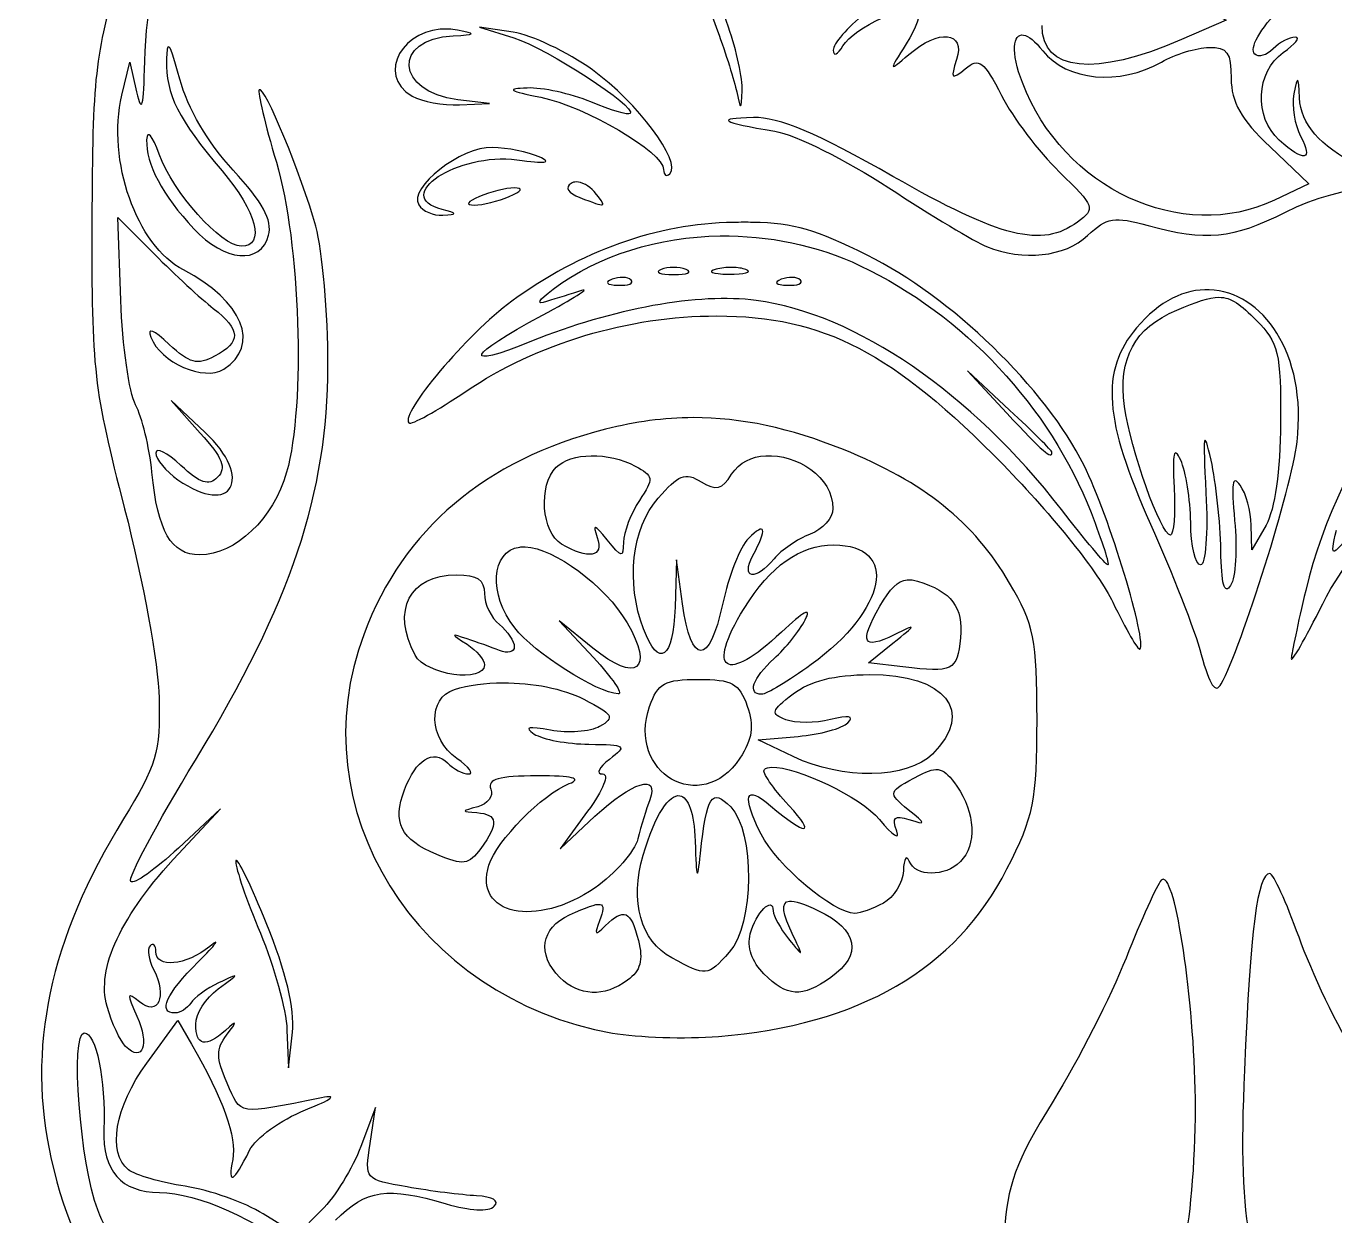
# Model space of a CAD drawing. Extents: x 66.6 to 134, y 115.4 to 211.9.
# Drawn here: x 66.56 to 103.66, y 154.36 to 188.08 of the extents above; entities that cross this region are included whole.
import ezdxf

# ---------------------------------------------------------------- set-up
doc = ezdxf.new("R2010")
doc.units = 0
doc.layers.add('Layer_1', color=7, linetype='CONTINUOUS')

msp = doc.modelspace()

# ---------------------------------------------------------------- linework, layer by layer
at = {"layer": 'Layer_1', "color": 7}
for points in [[(99.731381, 188.673521), (100.578048, 188.245777), (99.308048, 187.697317)], [(78.533295, 187.997178), (78.533295, 187.997178)], [(79.411932, 188.048992), (80.384825, 187.745273)], [(80.366085, 187.908434), (79.411932, 188.048992), (79.411932, 188.048992)], [(94.833282, 187.826855), (94.833282, 187.826855)], [(70.593037, 187.491716), (70.593037, 187.491716)], [(69.277286, 186.123598), (69.498876, 187.062868), (69.694558, 186.216201)], [(78.847487, 185.846888), (79.694154, 185.883269), (78.797878, 185.995715)], [(79.780144, 184.644136), (79.780144, 184.644136)], [(101.819936, 184.65902), (102.919609, 183.612261), (101.951124, 183.150342)], [(82.153675, 183.664077), (82.153675, 183.664077)], [(80.399709, 183.495404), (80.399709, 183.495404)], [(69.24697, 180.313789), (69.164841, 182.655352), (70.201124, 181.613555)], [(87.155954, 182.518099), (87.155954, 182.518099)], [(86.236528, 182.132798), (86.236528, 182.132798)], [(84.915265, 181.240934), (84.915265, 181.240934)], [(86.574424, 181.241484), (86.574424, 181.241484)], [(83.480453, 180.960365), (83.480453, 180.960365)], [(88.278231, 180.960365), (88.278231, 180.960365)], [(100.097937, 180.608688), (100.097937, 180.608688)], [(100.370239, 180.394267), (100.370239, 180.394267)], [(93.24082, 178.313979), (94.355928, 177.114534)], [(94.440265, 177.19832), (93.24082, 178.313979), (93.24082, 178.313979)], [(70.67572, 177.467312), (71.499786, 176.548436)], [(71.626566, 176.575448), (70.67572, 177.467312), (70.67572, 177.467312)], [(85.468133, 176.983346), (85.468133, 176.983346)], [(82.580869, 175.902966), (82.580869, 175.902966)], [(87.528575, 175.904066), (87.528575, 175.904066)], [(101.707487, 173.939534), (101.303997, 173.233979), (101.289666, 173.939534)], [(80.70839, 173.323277), (80.70839, 173.323277)], [(89.458933, 173.37509), (89.458933, 173.37509)], [(85.168825, 171.703807), (84.999601, 172.951757), (84.957158, 171.611201)], [(78.7626, 172.528423), (78.7626, 172.528423)], [(91.53536, 172.386762), (91.53536, 172.386762)], [(82.627171, 170.449241), (81.669709, 171.224249), (82.642052, 170.183004)], [(91.414645, 169.917868), (90.435134, 170.033624), (91.132423, 170.594761)], [(85.62082, 169.56509), (85.62082, 169.56509)], [(90.468758, 169.700139), (90.468758, 169.700139)], [(80.078902, 169.46918), (80.078902, 169.46918)], [(88.301932, 167.377317), (87.314154, 167.848606), (88.443043, 167.949481)], [(87.698902, 167.076353), (87.698902, 167.076353)], [(85.093308, 166.267721), (85.093308, 166.267721)], [(70.883529, 164.624547), (72.074154, 165.896201), (70.879671, 164.785504)], [(82.474483, 165.825645), (81.698372, 164.767312), (82.685049, 165.684534)], [(72.523945, 164.436034), (72.523945, 164.436034)], [(101.81332, 164.061757), (101.81332, 164.061757)], [(98.810298, 163.897495), (98.810298, 163.897495)], [(88.197752, 163.280687), (88.197752, 163.280687)], [(82.831119, 163.186427), (82.831119, 163.186427)], [(69.984496, 158.692369), (70.858174, 159.898428), (71.24678, 159.228701)], [(68.210134, 159.546201), (68.210134, 159.546201)], [(73.956003, 159.625576), (74.003408, 158.558423), (74.110895, 159.56329)], [(76.311895, 156.409236), (76.469545, 157.429534), (76.052827, 156.324349)], [(74.938819, 154.521875), (74.241533, 153.824589), (73.285725, 154.414938)]]:
    msp.add_lwpolyline(points, dxfattribs=at)
for points in [[(69.923863, 187.088225), (70.042055, 193.170535), (75.832174, 201.998364), (82.489918, 206.247366)], [(86.467487, 188.050645), (85.73527, 190.125969), (85.987151, 191.221644), (87.365967, 191.956008)], [(101.390537, 187.286111), (101.05259, 187.624058), (102.640615, 189.367985), (104.626723, 190.840347)], [(69.206181, 189.561528), (68.513895, 187.301173), (68.439956, 186.632341), (68.427312, 182.547312)], [(84.692575, 188.871957), (85.7331, 189.113664), (85.742498, 189.107808), (86.161564, 187.94812)], [(90.339223, 188.438701), (89.839487, 188.047595), (89.434376, 187.57803), (89.43909, 187.395252)], [(89.714697, 187.519825), (90.008067, 188.021924), (91.614721, 188.783227), (91.861129, 188.536818)], [(91.861129, 188.536818), (91.946166, 188.451782), (91.788505, 188.021893), (91.510556, 187.581564)], [(99.308048, 187.697317), (96.850753, 186.635075), (95.357487, 186.787851), (95.357487, 188.101908)], [(78.533295, 187.997178), (77.270788, 188.056352), (76.443496, 186.717083), (77.506932, 186.09769)], [(78.797878, 185.995715), (77.031257, 186.217003), (76.925325, 187.716585), (78.669995, 187.807009)], [(78.791263, 187.965759), (78.703661, 187.98276), (78.617462, 187.993233), (78.533295, 187.997178)], [(78.669995, 187.807009), (79.313473, 187.840359), (79.32965, 187.861286), (78.791263, 187.965759)], [(82.616147, 186.837423), (81.903703, 187.349171), (80.891103, 187.831122), (80.366085, 187.908434)], [(80.384825, 187.745273), (81.333698, 187.449018), (83.881587, 185.794925), (83.687708, 185.601047)], [(86.161564, 187.94812), (86.393548, 187.30614), (86.637436, 186.526645), (86.703958, 186.216201)], [(86.857747, 186.251479), (86.875753, 186.581213), (86.70032, 187.390725), (86.467487, 188.050645)], [(91.580561, 187.274534), (92.436002, 188.008549), (93.189115, 187.931395), (92.936548, 187.13563)], [(94.800759, 186.47803), (94.46956, 187.349151), (94.53061, 187.876895), (94.833282, 187.826855)], [(94.833282, 187.826855), (94.97086, 187.804107), (95.158681, 187.662285), (95.381741, 187.378714)], [(102.532104, 187.768423), (102.373388, 187.768423), (102.09291, 187.618617), (101.909231, 187.434938)], [(102.193107, 187.329105), (102.538095, 187.570738), (102.690817, 187.768423), (102.532104, 187.768423)], [(70.593037, 187.491716), (70.561558, 187.476306), (70.546239, 187.347554), (70.540674, 187.115234)], [(70.917703, 186.580556), (70.743397, 187.228131), (70.645505, 187.517392), (70.593037, 187.491716)], [(89.43909, 187.395252), (89.443808, 187.212477), (89.567873, 187.268543), (89.714697, 187.519825)], [(91.510556, 187.581564), (91.006419, 186.782906), (91.006366, 186.781842), (91.580561, 187.274534)], [(95.381741, 187.378714), (96.052149, 186.526431), (97.557878, 186.384733), (98.744154, 187.062868)], [(98.744154, 187.062868), (99.132209, 187.2847), (99.735459, 187.470778), (100.084709, 187.476281)], [(100.084709, 187.476281), (100.611155, 187.48457), (100.719709, 187.334148), (100.719709, 186.59599)], [(102.082312, 184.849187), (101.361418, 185.501589), (101.418675, 186.786671), (102.193107, 187.329105)], [(101.909231, 187.434938), (101.725549, 187.251257), (101.49238, 187.184268), (101.390537, 187.286111)], [(69.694558, 186.216201), (69.844485, 185.568052), (69.898294, 185.772759), (69.923863, 187.088225)], [(70.540674, 187.115234), (70.517571, 186.1514), (70.877585, 185.435244), (72.117701, 183.978269)], [(92.936548, 187.13563), (92.760783, 186.58184), (92.791746, 186.549232), (93.183493, 186.874355)], [(93.183493, 186.874355), (93.571839, 187.196652), (93.70743, 187.095783), (94.209306, 186.112022)], [(72.43134, 183.997562), (71.709074, 184.781132), (71.141189, 185.750269), (70.917703, 186.580556)], [(84.807778, 183.898341), (85.147847, 184.23841), (83.894414, 185.919244), (82.616147, 186.837423)], [(100.719709, 186.59599), (100.719709, 185.92823), (100.9948, 185.443954), (101.819936, 184.65902)], [(102.65668, 186.048632), (102.622912, 186.692073), (102.603706, 186.705634), (102.49793, 186.16053)], [(73.169419, 186.276836), (73.11572, 186.223141), (73.33455, 185.298843), (73.655592, 184.222456)], [(74.7718, 182.406201), (74.363724, 183.880163), (73.312336, 186.419754), (73.169419, 186.276836)], [(80.761307, 186.326445), (80.156572, 186.302632), (80.246773, 186.242309), (81.15377, 186.062966)], [(82.568742, 185.930674), (82.006618, 186.165545), (81.193152, 186.343463), (80.761307, 186.326445)], [(86.703958, 186.216201), (86.818021, 185.683919), (86.826875, 185.686123), (86.857747, 186.251479)], [(101.951124, 183.150342), (99.326178, 181.898593), (95.943208, 183.473162), (94.800759, 186.47803)], [(71.020782, 181.170378), (69.694216, 181.85637), (68.842117, 184.277097), (69.277286, 186.123598)], [(77.506932, 186.09769), (77.77857, 185.939474), (78.38182, 185.826765), (78.847487, 185.846888)], [(81.15377, 186.062966), (82.404407, 185.815668), (84.633043, 184.503976), (84.633043, 184.015201)], [(83.687708, 185.601047), (83.634188, 185.547526), (83.130867, 185.695803), (82.568742, 185.930674)], [(94.209306, 186.112022), (94.527477, 185.488356), (95.264232, 184.515564), (95.846415, 183.950157)], [(102.49793, 186.16053), (102.431709, 185.819287), (102.516567, 185.279537), (102.686996, 184.961085)], [(104.319146, 184.125442), (103.210792, 184.698712), (102.696284, 185.293955), (102.65668, 186.048632)], [(87.177451, 185.488598), (86.075238, 185.463847), (86.237786, 185.360156), (87.784342, 185.102197)], [(91.128562, 183.822274), (88.979194, 185.048924), (87.898213, 185.50477), (87.177451, 185.488598)], [(70.333416, 184.451762), (70.13958, 184.986135), (69.991486, 185.155734), (69.978984, 184.857456)], [(87.784342, 185.102197), (88.353592, 185.007249), (89.80595, 184.285835), (91.011705, 183.498711)], [(69.978984, 184.857456), (69.950736, 184.183301), (70.42242, 183.292187), (71.314578, 182.335645)], [(102.686996, 184.961085), (103.060983, 184.262286), (102.786891, 184.211551), (102.082312, 184.849187)], [(72.662299, 181.841757), (72.090734, 181.841757), (70.724799, 183.372784), (70.333416, 184.451762)], [(78.353598, 182.883004), (76.9052, 183.261509), (78.801592, 184.518228), (80.474673, 184.288603)], [(79.780144, 184.644136), (78.889566, 184.667368), (77.390955, 183.50071), (77.689936, 183.01695)], [(81.105265, 184.374591), (80.79482, 184.51205), (80.198349, 184.633214), (79.780144, 184.644136)], [(80.474673, 184.288603), (81.286353, 184.177202), (81.488647, 184.204834), (81.105265, 184.374591)], [(73.432899, 182.151541), (73.544808, 182.579488), (73.267539, 183.090395), (72.43134, 183.997562)], [(73.655592, 184.222456), (74.332183, 181.953957), (74.484814, 177.344306), (73.946631, 175.436636)], [(84.633043, 184.015201), (84.633043, 183.854735), (84.711608, 183.802171), (84.807778, 183.898341)], [(72.117701, 183.978269), (73.100029, 182.824158), (73.350414, 181.841757), (72.662299, 181.841757)], [(82.009257, 183.624388), (81.826427, 183.511392), (81.9226, 183.35355), (82.252896, 183.224205)], [(82.153675, 183.664077), (82.099858, 183.663109), (82.050791, 183.650059), (82.009257, 183.624388)], [(82.659691, 183.391224), (82.515829, 183.564472), (82.315126, 183.666972), (82.153675, 183.664077)], [(96.359596, 182.523061), (95.35175, 181.786102), (94.19097, 182.074548), (91.128562, 183.822274)], [(95.846415, 183.950157), (96.864847, 182.961067), (96.884577, 182.906934), (96.359596, 182.523061)], [(102.262562, 182.810795), (103.910517, 183.645094), (105.845915, 183.767466), (107.310592, 183.129949)], [(79.411932, 183.252868), (79.056151, 183.099982), (79.003985, 183.010334), (79.27082, 183.010334)], [(79.27082, 183.010334), (79.503654, 183.010334), (79.948154, 183.119464), (80.258598, 183.252868)], [(80.399709, 183.495404), (80.166876, 183.495404), (79.722376, 183.386271), (79.411932, 183.252868)], [(80.258598, 183.252868), (80.614379, 183.405753), (80.666545, 183.495404), (80.399709, 183.495404)], [(82.252896, 183.224205), (83.031751, 182.919205), (83.046237, 182.925465), (82.659691, 183.391224)], [(91.011705, 183.498711), (92.21746, 182.711585), (93.466034, 181.961029), (93.786523, 181.831286)], [(77.689936, 183.01695), (77.80158, 182.836302), (78.107656, 182.703491), (78.370134, 182.721497)], [(78.370134, 182.721497), (78.800387, 182.751012), (78.798863, 182.766644), (78.353598, 182.883004)], [(68.427312, 182.547312), (68.414214, 178.320236), (68.473568, 177.799908), (69.354457, 174.396492)], [(86.61411, 182.516996), (84.439452, 182.480967), (82.266313, 181.708251), (80.328603, 180.282369)], [(87.155954, 182.518099), (86.987801, 182.521105), (86.808778, 182.520222), (86.61411, 182.516996)], [(90.398202, 181.590404), (88.95805, 182.299244), (88.333032, 182.497062), (87.155954, 182.518099)], [(96.650088, 182.145478), (97.19807, 182.660283), (97.405684, 182.694787), (98.36161, 182.429355)], [(98.36161, 182.429355), (99.988774, 181.977539), (100.766922, 182.053604), (102.262562, 182.810795)], [(71.314578, 182.335645), (72.187734, 181.399478), (73.212971, 181.310541), (73.432899, 182.151541)], [(75.118516, 178.45509), (75.121081, 179.929701), (74.965182, 181.707701), (74.7718, 182.406201)], [(81.50269, 180.62688), (82.798288, 181.598193), (84.496114, 182.109213), (86.236528, 182.132798)], [(86.236528, 182.132798), (87.590181, 182.151146), (88.969782, 181.87448), (90.205278, 181.289992)], [(93.786523, 181.831286), (94.82451, 181.41108), (96.006367, 181.540736), (96.650088, 182.145478)], [(70.201124, 181.613555), (70.771018, 181.0407), (71.521007, 180.350743), (71.867449, 180.080625)], [(96.549216, 175.630113), (95.467289, 177.811383), (92.774115, 180.420985), (90.398202, 181.590404)], [(110.187382, 181.587096), (106.622444, 179.832083), (103.81687, 176.208082), (102.832518, 172.085797)], [(72.162899, 178.357526), (73.222378, 179.024693), (72.70459, 180.299646), (71.020782, 181.170378)], [(84.562487, 181.181952), (84.368459, 181.103661), (84.527209, 181.03974), (84.915265, 181.03974)], [(84.915265, 181.240934), (84.787382, 181.240934), (84.659501, 181.221099), (84.562487, 181.181952)], [(85.268043, 181.181952), (85.171029, 181.221099), (85.043145, 181.240934), (84.915265, 181.240934)], [(84.915265, 181.03974), (85.30332, 181.03974), (85.46207, 181.103661), (85.268043, 181.181952)], [(86.119671, 181.190772), (85.845077, 181.119217), (86.00182, 181.055971), (86.467487, 181.050214)], [(86.574424, 181.241484), (86.420966, 181.243378), (86.256966, 181.226549), (86.119671, 181.190772)], [(86.467487, 181.050214), (86.933154, 181.044462), (87.15741, 181.102989), (86.966338, 181.180298)], [(86.966338, 181.180298), (86.8708, 181.218946), (86.727882, 181.23959), (86.574424, 181.241484)], [(90.205278, 181.289992), (93.133618, 179.904654), (95.575905, 177.291936), (96.746548, 174.292312)], [(81.195664, 179.887148), (82.077103, 180.358114), (82.576348, 180.673221), (82.304709, 180.587191)], [(83.169015, 180.905795), (82.943878, 180.815704), (83.010567, 180.749015), (83.339342, 180.735468)], [(83.480453, 180.960365), (83.382409, 180.964401), (83.270877, 180.946556), (83.169015, 180.905795)], [(83.339342, 180.735468), (83.636849, 180.723214), (83.803538, 180.789962), (83.709758, 180.883745)], [(83.709758, 180.883745), (83.662867, 180.93063), (83.578494, 180.95633), (83.480453, 180.960365)], [(87.966793, 180.905795), (87.741656, 180.815704), (87.808345, 180.749015), (88.137119, 180.735468)], [(88.278231, 180.960365), (88.180187, 180.964401), (88.068655, 180.946556), (87.966793, 180.905795)], [(88.137119, 180.735468), (88.434627, 180.723214), (88.601316, 180.789962), (88.507536, 180.883745)], [(88.507536, 180.883745), (88.460645, 180.93063), (88.376272, 180.95633), (88.278231, 180.960365)], [(69.665342, 177.344943), (69.480647, 177.690048), (69.292114, 179.026065), (69.24697, 180.313789)], [(80.328603, 180.282369), (79.061502, 179.349957), (77.151546, 177.093444), (77.410468, 176.834519)], [(87.25793, 180.304969), (85.622395, 180.52193), (83.204222, 180.08257), (80.887536, 179.147418)], [(81.316932, 180.274102), (81.003662, 180.174534), (81.07141, 180.303547), (81.50269, 180.62688)], [(82.304709, 180.587191), (82.03307, 180.501162), (81.58857, 180.36044), (81.316932, 180.274102)], [(95.909805, 174.378302), (93.361095, 177.6819), (90.07806, 179.930867), (87.25793, 180.304969)], [(100.097937, 180.608688), (99.414186, 180.630606), (98.68388, 180.299528), (98.033086, 179.526103)], [(99.180715, 180.031566), (99.740695, 180.26554), (100.08872, 180.392506), (100.370239, 180.394267)], [(102.585574, 176.296533), (102.880358, 178.804687), (101.602193, 180.560476), (100.097937, 180.608688)], [(100.370239, 180.394267), (100.732192, 180.39653), (100.984657, 180.191606), (101.437942, 179.73832)], [(71.867449, 180.080625), (72.652763, 179.468316), (72.662265, 179.128255), (71.906034, 178.723534)], [(97.695743, 177.299743), (97.511613, 178.672534), (97.976583, 179.528446), (99.180715, 180.031566)], [(70.620599, 179.059774), (70.172905, 179.480361), (69.986796, 179.552751), (70.097495, 179.264275)], [(80.887536, 179.147418), (78.876491, 178.335645), (79.043781, 178.73736), (81.195664, 179.887148)], [(79.035453, 177.733549), (81.041638, 179.090606), (83.627781, 179.86648), (86.143925, 179.866201)], [(86.143925, 179.866201), (89.158132, 179.865868), (91.143167, 178.83368), (94.262222, 175.643894)], [(101.437942, 179.73832), (102.057186, 179.11908), (102.129294, 178.812214), (102.120347, 176.845543)], [(70.097495, 179.264275), (70.373723, 178.544436), (71.602947, 178.004917), (72.162899, 178.357526)], [(98.033086, 179.526103), (97.00678, 178.306407), (97.107225, 176.914078), (98.434923, 173.965442)], [(71.906034, 178.723534), (71.415859, 178.4612), (71.196629, 178.518621), (70.620599, 179.059774)], [(103.31428, 171.707665), (104.408444, 173.903712), (108.062787, 177.657338), (110.243056, 178.824956)], [(71.361983, 167.278099), (74.073563, 171.740913), (75.112222, 174.830493), (75.118516, 178.45509)], [(77.410468, 176.834519), (77.476169, 176.768821), (78.207537, 177.173516), (79.035453, 177.733549)], [(70.12616, 175.440494), (70.057377, 176.142911), (69.850037, 176.999839), (69.665342, 177.344943)], [(85.468133, 176.983346), (84.647611, 176.981498), (83.830391, 176.871411), (82.987114, 176.655373)], [(89.729028, 176.078251), (88.211705, 176.688353), (86.835674, 176.986428), (85.468133, 176.983346)], [(94.355928, 177.114534), (95.393434, 175.999062), (95.639709, 175.785352), (95.639709, 175.998876)], [(95.639709, 175.998876), (95.639709, 176.044986), (95.099959, 176.584736), (94.440265, 177.19832)], [(98.99606, 173.657312), (98.727158, 173.657312), (97.857584, 176.09313), (97.695743, 177.299743)], [(70.86644, 175.225519), (72.403787, 174.14872), (73.029247, 175.259364), (71.626566, 176.575448)], [(82.987114, 176.655373), (79.560019, 175.777391), (77.264364, 173.833303), (76.140468, 170.85769)], [(100.149753, 175.773979), (99.93779, 176.71276), (99.913237, 176.558297), (100.003681, 174.856757)], [(102.120347, 176.845543), (102.114107, 175.472786), (101.959153, 174.379778), (101.707487, 173.939534)], [(71.499786, 176.548436), (72.133178, 175.842178), (72.246865, 175.552019), (71.990921, 175.296075)], [(99.290409, 175.773979), (99.096209, 176.194874), (99.048118, 175.997493), (99.10079, 174.997868)], [(100.43418, 169.436106), (101.028111, 170.516148), (102.432499, 174.994097), (102.585574, 176.296533)], [(70.948573, 175.629563), (70.558462, 175.996045), (70.239709, 176.154163), (70.239709, 175.980687)], [(70.239709, 175.980687), (70.239709, 175.807208), (70.521457, 175.467158), (70.86644, 175.225519)], [(81.584823, 175.576646), (81.794881, 175.786704), (82.167309, 175.896271), (82.580869, 175.902966)], [(82.580869, 175.902966), (82.994427, 175.909657), (83.449047, 175.81362), (83.823858, 175.613025)], [(86.560643, 175.379861), (86.773825, 175.72122), (87.134073, 175.882953), (87.528575, 175.904066)], [(87.528575, 175.904066), (88.396482, 175.95052), (89.43082, 175.314577), (89.43082, 174.40421)], [(94.440265, 172.296363), (93.42486, 174.023682), (92.00519, 175.163024), (89.729028, 176.078251)], [(71.990921, 175.296075), (71.734979, 175.040133), (71.493623, 175.117516), (70.948573, 175.629563)], [(81.740265, 173.39769), (81.172931, 173.728133), (81.077195, 175.069019), (81.584823, 175.576646)], [(83.823858, 175.613025), (84.35038, 175.33124), (84.358562, 175.264469), (83.94623, 174.63517)], [(94.262222, 175.643894), (95.67363, 174.200485), (96.976878, 172.565702), (97.366667, 171.750108)], [(98.131754, 170.424437), (98.348975, 170.610534), (97.256304, 174.204558), (96.549216, 175.630113)], [(99.570977, 174.01009), (99.56007, 174.669784), (99.433645, 175.463534), (99.290409, 175.773979)], [(100.42536, 173.233979), (100.414037, 174.01009), (100.289941, 175.15309), (100.149753, 175.773979)], [(71.481597, 173.092868), (70.677258, 173.092868), (70.29043, 173.763004), (70.12616, 175.440494)], [(73.946631, 175.436636), (73.576612, 174.125039), (72.491363, 173.092868), (71.481597, 173.092868)], [(84.473742, 174.700214), (85.051765, 175.365742), (85.246704, 175.440505), (85.694131, 175.168194)], [(85.694131, 175.168194), (86.129436, 174.903261), (86.287099, 174.941847), (86.560643, 175.379861)], [(100.97437, 175.068423), (100.751349, 175.382046), (100.710833, 175.122043), (100.817827, 174.065214)], [(99.10079, 174.997868), (99.13964, 174.260562), (99.092509, 173.657312), (98.99606, 173.657312)], [(100.003681, 174.856757), (100.064443, 173.713649), (99.997328, 172.810645), (99.851546, 172.810645)], [(101.289666, 173.939534), (101.281789, 174.32759), (101.139938, 174.83559), (100.97437, 175.068423)], [(69.354457, 174.396492), (69.872011, 172.396868), (70.312531, 169.983868), (70.333416, 169.034269)], [(83.94623, 174.63517), (83.70283, 174.263692), (83.499723, 173.732668), (83.494784, 173.455568)], [(84.061433, 170.994943), (83.56048, 172.312551), (83.730888, 173.8449), (84.473742, 174.700214)], [(89.43082, 174.40421), (89.43082, 174.140951), (89.139875, 173.815139), (88.784244, 173.679912)], [(97.221698, 172.810645), (97.165228, 172.810645), (96.57496, 173.516133), (95.909805, 174.378302)], [(83.033416, 173.516201), (82.666047, 173.974632), (82.613494, 173.987882), (82.751744, 173.586757)], [(87.16312, 173.074678), (87.578178, 173.850222), (87.524734, 174.049796), (87.033585, 173.558647)], [(96.746548, 174.292312), (97.064582, 173.477395), (97.278167, 172.810645), (97.221698, 172.810645)], [(99.851546, 172.810645), (99.708027, 172.810645), (99.581899, 173.350395), (99.570977, 174.01009)], [(100.817827, 174.065214), (100.897258, 173.280619), (100.845665, 172.455119), (100.703724, 172.230769)], [(104.422222, 174.080645), (103.514799, 172.958076), (103.510568, 172.956498), (103.700131, 173.798423)], [(88.784244, 173.679912), (88.428616, 173.544703), (87.968396, 173.230524), (87.761741, 172.981523)], [(98.434923, 173.965442), (99.041071, 172.619271), (99.687891, 170.957315), (99.872492, 170.271749)], [(80.411286, 171.02526), (79.660832, 171.979303), (79.735818, 173.199844), (80.551844, 173.316661)], [(80.551844, 173.316661), (80.600999, 173.3237), (80.653345, 173.325614), (80.70839, 173.323277)], [(80.70839, 173.323277), (81.534073, 173.288236), (82.974324, 172.232832), (83.596206, 171.168025)], [(82.751744, 173.586757), (82.942924, 173.03206), (82.507695, 172.950701), (81.740265, 173.39769)], [(83.494784, 173.455568), (83.4866, 172.99619), (83.445847, 173.001543), (83.033416, 173.516201)], [(87.033585, 173.558647), (86.801695, 173.326754), (86.472327, 172.485133), (86.301572, 171.688925)], [(86.913971, 171.57813), (87.65575, 172.778354), (88.500828, 173.37509), (89.458933, 173.37509)], [(89.458933, 173.37509), (91.313643, 173.37509), (90.96452, 171.541134), (88.813459, 169.982911)], [(100.703724, 172.230769), (100.526689, 171.950946), (100.439471, 172.265971), (100.42536, 173.233979)], [(87.761741, 172.981523), (87.235549, 172.347499), (86.809436, 172.413818), (87.16312, 173.074678)], [(77.58741, 170.252456), (76.910328, 171.517599), (77.43225, 172.528423), (78.7626, 172.528423)], [(78.7626, 172.528423), (79.347497, 172.528423), (79.553043, 172.390913), (79.553043, 171.998706)], [(90.762557, 171.639313), (91.049071, 172.141053), (91.264441, 172.362364), (91.53536, 172.386762)], [(91.53536, 172.386762), (91.625666, 172.394895), (91.722473, 172.380677), (91.829709, 172.348176)], [(91.829709, 172.348176), (92.802448, 172.053356), (93.131332, 171.617452), (93.043485, 170.73973)], [(95.216376, 168.418012), (95.216376, 170.700501), (95.13244, 171.118893), (94.440265, 172.296363)], [(79.553043, 171.998706), (79.553043, 171.707269), (79.743543, 171.310547), (79.976376, 171.117312)], [(97.366667, 171.750108), (97.736169, 170.976966), (98.080528, 170.380548), (98.131754, 170.424437)], [(102.832518, 172.085797), (102.612678, 171.165146), (102.428497, 170.296649), (102.422966, 170.155442)], [(84.957158, 171.611201), (84.910786, 170.144602), (84.49378, 169.857785), (84.061433, 170.994943)], [(86.301572, 171.688925), (85.927184, 169.943231), (85.406676, 169.950145), (85.168825, 171.703807)], [(87.970651, 170.905645), (86.399486, 169.413903), (85.80882, 169.789956), (86.913971, 171.57813)], [(88.64534, 171.255669), (88.834081, 171.623207), (88.596199, 171.499571), (87.970651, 170.905645)], [(91.170455, 170.831232), (90.272986, 170.390062), (90.168061, 170.598252), (90.762557, 171.639313)], [(102.422966, 170.155442), (102.417437, 170.014232), (102.818565, 170.712732), (103.31428, 171.707665)], [(79.976376, 171.117312), (80.209209, 170.924077), (80.399709, 170.6412), (80.399709, 170.488377)], [(83.347608, 169.154437), (82.743274, 169.182665), (80.973989, 170.309894), (80.411286, 171.02526)], [(83.596206, 171.168025), (84.374462, 169.835464), (83.858899, 169.452859), (82.627171, 170.449241)], [(87.763395, 170.153238), (88.088219, 170.447198), (88.485026, 170.943489), (88.64534, 171.255669)], [(91.132423, 170.594761), (91.811334, 171.141013), (91.812443, 171.146816), (91.170455, 170.831232)], [(76.140468, 170.85769), (74.269575, 165.904337), (77.619521, 160.522961), (83.185, 159.541793)], [(79.059154, 170.715478), (78.588783, 170.870164), (78.588783, 170.863019), (79.059154, 170.560586)], [(79.976376, 170.381993), (79.743543, 170.476213), (79.330793, 170.626147), (79.059154, 170.715478)], [(93.043485, 170.73973), (92.949855, 169.804197), (92.83939, 169.749), (91.414645, 169.917868)], [(79.059154, 170.560586), (79.330793, 170.38593), (79.553043, 170.122154), (79.553043, 169.974645)], [(80.399709, 170.488377), (80.399709, 170.335554), (80.209209, 170.287776), (79.976376, 170.381993)], [(99.872492, 170.271749), (100.10992, 169.390008), (100.27421, 169.145205), (100.43418, 169.436106)], [(79.553043, 169.974645), (79.553043, 169.452966), (77.889441, 169.688108), (77.58741, 170.252456)], [(82.642052, 170.183004), (83.176974, 169.610404), (83.494474, 169.147579), (83.347608, 169.154437)], [(87.412822, 169.141757), (86.993925, 169.141757), (87.15294, 169.600783), (87.763395, 170.153238)], [(88.813459, 169.982911), (88.17485, 169.520307), (87.544755, 169.141757), (87.412822, 169.141757)], [(84.236168, 168.800556), (84.467265, 169.457682), (84.66247, 169.56509), (85.62082, 169.56509)], [(85.62082, 169.56509), (86.57535, 169.56509), (86.774045, 169.456547), (87.001062, 168.811029)], [(88.303585, 169.153333), (88.784867, 169.523098), (89.469211, 169.695849), (90.468758, 169.700139)], [(90.468758, 169.700139), (92.628816, 169.709416), (93.461927, 168.65818), (92.253043, 167.448976)], [(78.768662, 167.323297), (77.975305, 167.87899), (77.936011, 169.038661), (78.701965, 169.281767)], [(78.701965, 169.281767), (79.098024, 169.407469), (79.58037, 169.468268), (80.078902, 169.46918)], [(80.078902, 169.46918), (80.909789, 169.470701), (81.784424, 169.306162), (82.374161, 169.001199)], [(88.092469, 168.423524), (87.653896, 168.591818), (87.677154, 168.672048), (88.303585, 169.153333)], [(70.333416, 169.034269), (70.367138, 167.502031), (70.253369, 167.116744), (69.326345, 165.613979)], [(82.374161, 169.001199), (83.209009, 168.569483), (83.260875, 168.480643), (82.818992, 168.233354)], [(86.789949, 167.329362), (85.710327, 165.68165), (83.572429, 166.913231), (84.236168, 168.800556)], [(87.001062, 168.811029), (87.201784, 168.240274), (87.150626, 167.879825), (86.789949, 167.329362)], [(89.360815, 168.426281), (88.934301, 168.320865), (88.363442, 168.319542), (88.092469, 168.423524)], [(89.854154, 168.334228), (90.042924, 168.523741), (89.879511, 168.554382), (89.360815, 168.426281)], [(94.364198, 164.192948), (95.126395, 165.684749), (95.216376, 166.128461), (95.216376, 168.418012)], [(81.429931, 168.124216), (80.793254, 168.246217), (80.661056, 168.215966), (80.964154, 168.017279)], [(82.818992, 168.233354), (82.544164, 168.079551), (81.919013, 168.030495), (81.429931, 168.124216)], [(88.443043, 167.949481), (89.063932, 168.005188), (89.698932, 168.178394), (89.854154, 168.334228)], [(80.964154, 168.017279), (81.196987, 167.86465), (81.895487, 167.733547), (82.516376, 167.726237)], [(82.516376, 167.726237), (83.570555, 167.713819), (83.608932, 167.685428), (83.097356, 167.298493)], [(77.285342, 166.435841), (77.611726, 167.294299), (78.102522, 167.600835), (78.505183, 167.198174)], [(79.107659, 166.883979), (79.266375, 166.883979), (79.113642, 167.081667), (78.768662, 167.323297)], [(83.097356, 167.298493), (82.79605, 167.070595), (82.707232, 166.883979), (82.90002, 166.883979)], [(92.253043, 167.448976), (91.547569, 166.743503), (89.701762, 166.709876), (88.301932, 167.377317)], [(69.525885, 163.834658), (69.4383, 163.922243), (70.264534, 165.471886), (71.361983, 167.278099)], [(78.505183, 167.198174), (78.677925, 167.025431), (78.948943, 166.883979), (79.107659, 166.883979)], [(88.181214, 165.991011), (87.726867, 166.479063), (87.414199, 166.937725), (87.486685, 167.010208)], [(87.486685, 167.010208), (87.528778, 167.052302), (87.601919, 167.073195), (87.698902, 167.076353)], [(87.698902, 167.076353), (88.377784, 167.098462), (90.224195, 166.243639), (90.755391, 165.590278)], [(91.883176, 166.847047), (92.407875, 167.119832), (92.568093, 167.073147), (92.94151, 166.54002)], [(81.053452, 166.831062), (79.959914, 166.830503), (79.627185, 166.736379), (79.73384, 166.458441)], [(79.680373, 164.302089), (79.898779, 164.99022), (81.203439, 166.315688), (81.951932, 166.610026)], [(81.951932, 166.610026), (82.337885, 166.761799), (82.05345, 166.831627), (81.053452, 166.831062)], [(82.90002, 166.883979), (83.103573, 166.883979), (82.9252, 166.440227), (82.474483, 165.825645)], [(82.685049, 165.684534), (83.742443, 166.66728), (84.526634, 166.903715), (84.238372, 166.152518)], [(87.392978, 165.181276), (86.837639, 166.287494), (86.944296, 166.60321), (87.664727, 165.984395)], [(91.567881, 165.870296), (90.973571, 166.354905), (90.980728, 166.377884), (91.883176, 166.847047)], [(78.19981, 164.6025), (77.178445, 165.025565), (76.934746, 165.513705), (77.285342, 166.435841)], [(79.73384, 166.458441), (79.812289, 166.254002), (79.644807, 166.027259), (79.361769, 165.954079)], [(84.052613, 164.583207), (84.389575, 165.744205), (84.793432, 166.320841), (85.093308, 166.267721)], [(85.093308, 166.267721), (85.326542, 166.226407), (85.496561, 165.803993), (85.524357, 164.978979)], [(85.676492, 164.626201), (85.855666, 166.283012), (85.991412, 166.492994), (86.533081, 165.951325)], [(92.94151, 166.54002), (93.466635, 165.790303), (93.510391, 164.868212), (93.042935, 164.400756)], [(79.361769, 165.954079), (78.894364, 165.833223), (78.892781, 165.817898), (79.341376, 165.788164)], [(84.238372, 166.152518), (84.143492, 165.905263), (83.991385, 165.406771), (83.900478, 165.044576)], [(86.533081, 165.951325), (87.224997, 165.259409), (87.199843, 162.61508), (86.493945, 161.834298)], [(87.664727, 165.984395), (88.665533, 165.124761), (88.983741, 165.128955), (88.181214, 165.991011)], [(91.586623, 165.594136), (92.081866, 165.436359), (92.080605, 165.452215), (91.567881, 165.870296)], [(69.326345, 165.613979), (67.225537, 162.20844), (66.563725, 159.093621), (67.275826, 155.962752)], [(79.341376, 165.788164), (79.93551, 165.748782), (79.964263, 165.47582), (79.449414, 164.771723)], [(90.755391, 165.590278), (91.123335, 165.137718), (91.342611, 164.991109), (91.242665, 165.264509)], [(91.242665, 165.264509), (91.100156, 165.654342), (91.174657, 165.725378), (91.586623, 165.594136)], [(90.055347, 162.932868), (89.447192, 162.932868), (87.840521, 164.289792), (87.392978, 165.181276)], [(70.879671, 164.785504), (70.222824, 164.17484), (69.61347, 163.747073), (69.525885, 163.834658)], [(79.449414, 164.771723), (79.108797, 164.305901), (78.963438, 164.286197), (78.19981, 164.6025)], [(83.900478, 165.044576), (83.809575, 164.68238), (83.263723, 164.058864), (82.687253, 163.65937)], [(85.524357, 164.978979), (85.56174, 163.869442), (85.588083, 163.808648), (85.676492, 164.626201)], [(68.857814, 160.290342), (68.545984, 161.377631), (69.246696, 162.876584), (70.883529, 164.624547)], [(72.505203, 164.406268), (72.500885, 164.207561), (72.814987, 163.290401), (73.203043, 162.368423)], [(72.523945, 164.436034), (72.512027, 164.44066), (72.505745, 164.431106), (72.505203, 164.406268)], [(73.365651, 162.667734), (72.955302, 163.678157), (72.607368, 164.403638), (72.523945, 164.436034)], [(84.86731, 161.671137), (83.977203, 162.154535), (83.668308, 163.259088), (84.052613, 164.583207)], [(91.593238, 164.414534), (91.514947, 164.608562), (91.440672, 164.486024), (91.428423, 164.142235)], [(93.042935, 164.400756), (92.600788, 163.95861), (91.774095, 163.966323), (91.593238, 164.414534)], [(82.687253, 163.65937), (81.022244, 162.505518), (79.23164, 162.888248), (79.680373, 164.302089)], [(86.185265, 159.445882), (90.173875, 159.762005), (92.912511, 161.351656), (94.364198, 164.192948)], [(91.428423, 164.142235), (91.416169, 163.798446), (91.16036, 163.385696), (90.860121, 163.225013)], [(101.81332, 164.061757), (101.467096, 164.061757), (101.264057, 162.487778), (101.094534, 158.489522)], [(102.641798, 162.256528), (102.28567, 163.249524), (101.91303, 164.061757), (101.81332, 164.061757)], [(98.736988, 163.871036), (98.617275, 163.743289), (98.167568, 162.751111), (97.738187, 161.666175)], [(98.810298, 163.897495), (98.785192, 163.904666), (98.76065, 163.896287), (98.736988, 163.871036)], [(99.705473, 157.429534), (99.703616, 160.180182), (99.186898, 163.789954), (98.810298, 163.897495)], [(87.086502, 162.351888), (87.243844, 162.953569), (87.737487, 163.447508), (87.737487, 163.003423)], [(88.317366, 162.279678), (87.997868, 162.941058), (87.941452, 163.257372), (88.197752, 163.280687)], [(88.197752, 163.280687), (88.351532, 163.294674), (88.618263, 163.202813), (89.007487, 163.017204)], [(90.860121, 163.225013), (90.559882, 163.06433), (90.197819, 162.932868), (90.055347, 162.932868)], [(81.689552, 161.118819), (81.034328, 161.774041), (81.150152, 162.51633), (81.965159, 162.88767)], [(81.965159, 162.88767), (82.444658, 163.106144), (82.711589, 163.209908), (82.831119, 163.186427)], [(82.831119, 163.186427), (82.950648, 163.162947), (82.922578, 163.012116), (82.811826, 162.721201)], [(82.979395, 162.58009), (83.506553, 163.103375), (83.704009, 163.016468), (83.917014, 162.167783)], [(87.737487, 163.003423), (87.737487, 162.868707), (87.934859, 162.512083), (88.176255, 162.210777)], [(89.007487, 163.017204), (90.148624, 162.473032), (90.284382, 161.756283), (89.367981, 161.114408)], [(74.110895, 159.56329), (74.182317, 160.230799), (73.932057, 161.273034), (73.365651, 162.667734)], [(82.811826, 162.721201), (82.661069, 162.325201), (82.694447, 162.297233), (82.979395, 162.58009)], [(70.239709, 161.851384), (70.239709, 162.032469), (70.165635, 162.106936), (70.075448, 162.016749)], [(71.439154, 161.560342), (71.943626, 162.062884), (72.091999, 162.259847), (71.769331, 161.998007)], [(73.203043, 162.368423), (73.591098, 161.446446), (73.929898, 160.212339), (73.956003, 159.625576)], [(83.917014, 162.167783), (84.058009, 161.606014), (83.977012, 161.30606), (83.611641, 161.038894)], [(87.476211, 161.218591), (87.136571, 161.558231), (86.99012, 161.98332), (87.086502, 162.351888)], [(88.176255, 162.210777), (88.600232, 161.681576), (88.60503, 161.684195), (88.317366, 162.279678)], [(104.296546, 158.799306), (103.742623, 159.707782), (102.997926, 161.263532), (102.641798, 162.256528)], [(70.075448, 162.016749), (69.985261, 161.926562), (70.0317, 161.619276), (70.178524, 161.334344)], [(71.769331, 161.998007), (71.09405, 161.450021), (70.239709, 161.368197), (70.239709, 161.851384)], [(86.493945, 161.834298), (85.865434, 161.139111), (85.849878, 161.137525), (84.86731, 161.671137)], [(70.787065, 160.110645), (70.282458, 160.110645), (70.525273, 160.649961), (71.439154, 161.560342)], [(97.738187, 161.666175), (97.308805, 160.581237), (96.380433, 158.758409), (95.674987, 157.615296)], [(70.178524, 161.334344), (70.568467, 160.577602), (70.304124, 159.987766), (69.772829, 160.428699)], [(72.003598, 160.790296), (72.630566, 161.25031), (72.630479, 161.252124), (72.019033, 160.963927)], [(83.611641, 161.038894), (82.943816, 160.550568), (82.227869, 160.580503), (81.689552, 161.118819)], [(89.367981, 161.114408), (88.544524, 160.537639), (88.134574, 160.560228), (87.476211, 161.218591)], [(69.772829, 160.428699), (69.41697, 160.724039), (69.407826, 160.668139), (69.705031, 160.015839)], [(72.019033, 160.963927), (71.678427, 160.803385), (71.3218, 160.546154), (71.226384, 160.391767)], [(71.368598, 159.794249), (71.368598, 160.085759), (71.654348, 160.534047), (72.003598, 160.790296)], [(69.38312, 159.160903), (69.227776, 159.316246), (68.991378, 159.82463), (68.857814, 160.290342)], [(71.226384, 160.391767), (71.130967, 160.23738), (70.933127, 160.110645), (70.787065, 160.110645)], [(69.705031, 160.015839), (70.066922, 159.221575), (69.863315, 158.680707), (69.38312, 159.160903)], [(72.244481, 159.484465), (72.555487, 159.896174), (72.550867, 159.916025), (72.215265, 159.616757)], [(68.595435, 154.529041), (68.093206, 155.810838), (67.806333, 159.546201), (68.210134, 159.546201)], [(68.210134, 159.546201), (68.549232, 159.546201), (68.816773, 158.230811), (68.766312, 156.809969)], [(72.215265, 159.616757), (71.656236, 159.118256), (71.368598, 159.178787), (71.368598, 159.794249)], [(83.185, 159.541793), (83.90358, 159.415109), (85.253932, 159.372067), (86.185265, 159.445882)], [(71.24678, 159.228701), (72.146628, 157.677656), (72.536815, 156.587832), (72.417009, 155.961098)], [(72.258259, 158.12517), (71.94581, 158.843284), (71.943208, 159.085643), (72.244481, 159.484465)], [(69.463598, 155.668403), (68.854693, 156.148674), (69.077019, 157.439632), (69.984496, 158.692369)], [(101.094534, 158.489522), (100.900549, 153.914236), (101.219152, 152.506233), (102.737158, 151.228915)], [(74.933858, 157.707348), (72.53283, 157.221043), (72.660298, 157.201169), (72.258259, 158.12517)], [(74.478004, 157.362286), (75.232963, 157.666181), (75.416811, 157.805166), (74.933858, 157.707348)], [(72.897119, 156.219066), (73.07094, 156.567724), (73.782422, 157.082297), (74.478004, 157.362286)], [(95.674987, 157.615296), (94.593641, 155.863077), (94.375374, 155.26434), (94.283169, 153.801988)], [(99.359861, 153.422752), (99.551055, 154.074293), (99.706602, 155.877312), (99.705473, 157.429534)], [(68.766312, 156.809969), (68.724422, 155.630455), (69.252948, 155.03226), (70.344439, 155.024583)], [(72.417009, 155.961098), (72.27239, 155.204576), (72.434797, 155.291741), (72.897119, 156.219066)], [(76.052827, 156.324349), (75.823572, 155.716381), (75.322286, 154.905342), (74.938819, 154.521875)], [(77.359758, 155.178925), (76.161993, 155.3876), (76.155502, 155.395051), (76.311895, 156.409236)], [(67.275826, 155.962752), (68.070651, 152.468172), (69.691634, 150.60587), (73.241075, 149.10839)], [(71.073145, 155.198215), (70.381811, 155.30391), (69.657626, 155.515368), (69.463598, 155.668403)], [(73.285725, 154.414938), (72.760109, 154.73979), (71.764477, 155.09252), (71.073145, 155.198215)], [(75.327425, 154.235242), (76.199893, 155.107709), (76.811375, 155.198257), (78.471008, 154.701021)], [(79.327045, 154.929223), (78.907948, 154.951019), (78.022574, 155.063445), (77.359758, 155.178925)], [(70.344439, 155.024583), (71.406089, 155.017127), (73.24011, 154.204869), (74.137353, 153.344481)], [(78.471008, 154.701021), (79.138834, 154.500934), (79.672499, 154.473209), (79.829753, 154.630466)], [(79.829753, 154.630466), (79.98701, 154.78772), (79.789613, 154.905178), (79.327045, 154.929223)], [(69.810314, 153.80695), (69.034121, 153.621832), (68.925649, 153.686266), (68.595435, 154.529041)]]:
    msp.add_open_spline(points, degree=3, dxfattribs=at)

doc.saveas('drawing.dxf')
